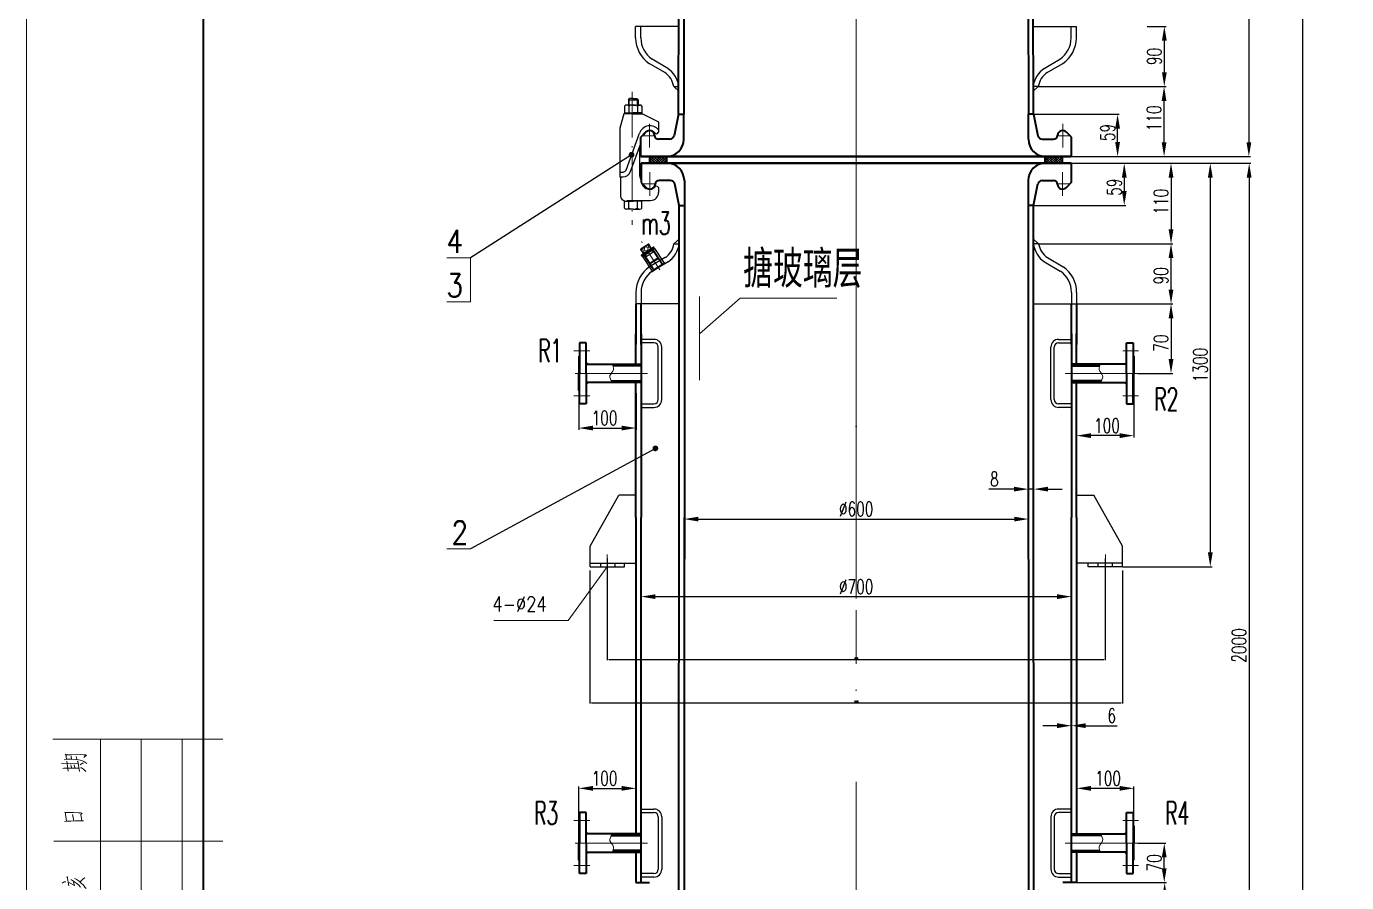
# Model space of a CAD drawing. Extents: x 11707 to 22622, y 3017 to 12806.
# Drawn here: x 17431 to 19734, y 7612 to 9107 of the extents above; entities that cross this region are included whole.
import ezdxf

# ---------------------------------------------------------------- set-up
doc = ezdxf.new("R2010")
doc.units = 0
doc.header["$LTSCALE"] = 8
doc.linetypes.add('DASHDOT-S', pattern=[14, 10, -2, 0, -2])
for name, color, linetype, lineweight in [('cdr.dwg1', 4, 'Continuous', 35), ('cdr.dwg2', 2, 'Continuous', 13), ('cdr_dim', 7, 'Continuous', 13), ('cdr_dwg3', 1, 'DASHDOT-S', 13)]:
    doc.layers.add(name, color=color, linetype=linetype, lineweight=lineweight)
doc.layers.add('cdr_dwg1', color=4, linetype='Continuous')
doc.styles.add('HZ', font='txt', dxfattribs={"width": 0.5, "bigfont": 'hzfs'})
doc.styles.get("Standard").update_dxf_attribs({"font": 'txt', "width": 0.7, "bigfont": 'hztxt.shx'})
doc.dimstyles.new('ISO-25', dxfattribs={"dimtxt": 2.5, "dimasz": 2.5, "dimexe": 1.25, "dimexo": 0.625, "dimtad": 1, "dimtxsty": 'Standard', "dimcen": 2.5, "dimadec": 0, "dimazin": 0, "dimtfac": 1, "dimtmove": 0, "dimatfit": 3, "dimfxl": 1, "dimarcsym": 0})
doc.dimstyles.new('筒轴直径标注', dxfattribs={"dimtxt": 50, "dimasz": 40, "dimexe": 12.5, "dimexo": 0.625, "dimgap": 6.25, "dimtad": 1, "dimtxsty": 'HZ', "dimcen": 15, "dimadec": 0, "dimazin": 0, "dimtm": 1e-09, "dimtfac": 1, "dimtmove": 0, "dimatfit": 3, "dimfxl": 1, "dimarcsym": 0})

# ---------------------------------------------------------------- blocks, each defined once
blk = doc.blocks.new('tuqa')
at = {"color": 4, "linetype": 'Continuous'}
for p, q in [((-25, 180), (0, 180)), ((-18, 0), (-18, 180)), ((0, 165), (-24.85, 165))]:
    blk.add_line(p, q, dxfattribs=at)
at = {"color": 7, "linetype": 'Continuous'}
for p, q in [((-12, 0), (-12, 180)), ((-6, 0), (-6, 180))]:
    blk.add_line(p, q, dxfattribs=at)
for points in [[(-23.7, 176.39), (-23.53, 176.44), (-23.53, 176.44), (-21.25, 176.36)], [(-23.3, 176.96), (-22.98, 177.03), (-22.98, 177.03), (-22.33, 177.03), (-22.33, 177.03), (-21.63, 177.01), (-21.63, 177.01), (-21.2, 176.96), (-21.2, 176.96), (-20.73, 176.83), (-20.73, 176.83), (-20.44, 176.69), (-20.44, 176.69), (-20, 176.41)], [(-22.95, 177.03), (-23.09, 177.78), (-23.09, 177.78), (-23.18, 177.7), (-23.18, 177.7), (-22.27, 177.7), (-22.27, 177.7), (-22.22, 177.7), (-22.22, 177.7), (-20.9, 177.73), (-20.9, 177.73), (-20.41, 177.7), (-20.41, 177.7), (-20.12, 177.68), (-20.12, 177.68), (-20.03, 177.65), (-20.03, 177.65), (-20.41, 177.28), (-20.41, 177.28), (-20.15, 177.63)], [(-22.74, 175.3), (-22.92, 176.76)], [(-22.22, 177.06), (-22.3, 177.48)], [(-21.46, 177.01), (-21.46, 177.06), (-21.46, 177.06), (-21.55, 177.45)], [(-21.08, 175.22), (-21.31, 176.76), (-21.31, 176.76), (-21.34, 176.69), (-21.34, 176.69), (-21.25, 176.59)], [(-20.99, 176.19), (-20.64, 176.46), (-20.64, 176.46), (-20.5, 176.46), (-20.5, 176.46), (-20.76, 176.36)], [(-23.53, 175.69), (-23.35, 175.74), (-23.35, 175.74), (-21.17, 175.74)], [(-22.25, 175.77), (-22.33, 176.21)], [(-21.75, 175.79), (-21.84, 176.19)], [(-20.9, 175.79), (-20.76, 175.77), (-20.76, 175.77), (-20.47, 175.57), (-20.47, 175.57), (-20.26, 175.4), (-20.26, 175.4), (-20.12, 175.22)], [(-23.27, 167.87), (-22.98, 167.92), (-22.98, 167.92), (-22.33, 167.94), (-22.33, 167.94), (-21.66, 167.97), (-21.66, 167.97), (-21.57, 167.97), (-21.57, 167.97), (-21.11, 167.97), (-21.11, 167.97), (-20.5, 167.97), (-20.5, 167.97), (-20.7, 167.97), (-20.7, 167.97), (-20.88, 168.93), (-20.88, 168.93), (-20.67, 169.13), (-20.67, 169.13), (-20.93, 169.18), (-20.93, 169.18), (-21.28, 169.18), (-21.28, 169.18), (-21.95, 169.21), (-21.95, 169.21), (-22.65, 169.23), (-22.65, 169.23), (-23.24, 169.23), (-23.24, 169.23), (-23.15, 169.26), (-23.15, 169.26), (-22.95, 167.94)], [(-21.9, 167.97), (-22.07, 168.93), (-22.07, 168.93), (-22.1, 168.83), (-22.1, 168.83), (-21.98, 168.61)], [(-23.59, 158.83), (-23.3, 159.01), (-23.3, 159.01), (-23.18, 159.03), (-23.18, 159.03), (-23.09, 159.01)], [(-22.65, 158.41), (-22.89, 159.8), (-22.89, 159.8), (-22.92, 159.7), (-22.92, 159.7), (-22.83, 159.5)], [(-22.68, 158.91), (-22.51, 158.88), (-22.51, 158.88), (-21.81, 158.46), (-21.81, 158.46), (-21.78, 158.41), (-21.78, 158.41), (-21.98, 159.18)], [(-22.36, 159.33), (-22.22, 159.3), (-22.22, 159.3), (-21.78, 159.01), (-21.78, 159.01), (-21.75, 158.98), (-21.75, 158.98), (-21.46, 158.76), (-21.46, 158.76), (-21.17, 158.51), (-21.17, 158.51), (-20.9, 158.24)], [(-21.78, 159.5), (-21.57, 159.43), (-21.57, 159.43), (-21.11, 159.13), (-21.11, 159.13), (-20.82, 158.83), (-20.82, 158.83), (-20.5, 158.51), (-20.5, 158.51), (-20.26, 158.24), (-20.26, 158.24), (-20.09, 158.02)], [(-20.99, 159.03), (-20.5, 159.53), (-20.5, 159.53), (-20.26, 159.63), (-20.26, 159.63), (-20.55, 159.48)]]:
    blk.add_lwpolyline(points, dxfattribs=at)
blk = doc.blocks.new('*D355')
at = {"layer": 'cdr_dim', "color": 0, "lineweight": -2}
for p, q in [((19253.4, 10362.6), (19566.5, 10362.6)), ((19563.5, 10337.6), (19563.5, 8904.7)), ((19254.1, 8879.7), (19566.5, 8879.7))]:
    blk.add_line(p, q, dxfattribs=at)
at = {"layer": 'cdr_dim', "color": 0}
for points in [[(19559.3, 10337.6), (19567.7, 10337.6), (19563.5, 10362.6)], [(19559.3, 8904.7), (19567.7, 8904.7), (19563.5, 8879.7)]]:
    blk.add_solid(points, dxfattribs=at)
at = {"layer": 'Defpoints', "color": 0}
for p in [(19253.2, 10362.6), (19253.9, 8879.7), (19563.5, 8879.7)]:
    blk.add_point(p, dxfattribs=at)
at = {"layer": 'cdr_dim', "color": 0, "insert": (19546, 9520.9), "char_height": 25, "attachment_point": 5, "rotation": 90}
blk.add_mtext('2000', dxfattribs=at)
blk = doc.blocks.new('*D476')
at = {"layer": 'cdr_dim', "color": 0, "lineweight": -2}
for p, q in [((19188, 8953.4), (19337.5, 8953.4)), ((19334.5, 8904.9), (19334.5, 8928.4)), ((19328.4, 8879.9), (19337.5, 8879.9))]:
    blk.add_line(p, q, dxfattribs=at)
at = {"layer": 'cdr_dim', "color": 0}
for points in [[(19330.3, 8928.4), (19338.7, 8928.4), (19334.5, 8953.4)], [(19330.3, 8904.9), (19338.7, 8904.9), (19334.5, 8879.9)]]:
    blk.add_solid(points, dxfattribs=at)
at = {"layer": 'Defpoints', "color": 0}
for p in [(19187.8, 8953.4), (19334.5, 8953.4), (19328.2, 8879.9)]:
    blk.add_point(p, dxfattribs=at)
at = {"layer": 'cdr_dim', "color": 0, "insert": (19317, 8921.7), "char_height": 25, "attachment_point": 5, "rotation": 90}
blk.add_mtext('59', dxfattribs=at)
blk = doc.blocks.new('*D481')
at = {"layer": 'cdr_dim', "color": 0, "lineweight": -2}
for p, q in [((19196.4, 9001.9), (19418.6, 9001.9)), ((19415.6, 8904.7), (19415.6, 8976.9)), ((19254.1, 8879.7), (19418.6, 8879.7))]:
    blk.add_line(p, q, dxfattribs=at)
at = {"layer": 'cdr_dim', "color": 0}
for points in [[(19411.4, 8976.9), (19419.7, 8976.9), (19415.6, 9001.9)], [(19411.4, 8904.7), (19419.7, 8904.7), (19415.6, 8879.7)]]:
    blk.add_solid(points, dxfattribs=at)
at = {"layer": 'Defpoints', "color": 0}
for p in [(19196.2, 9001.9), (19415.6, 9001.9), (19253.9, 8879.7)]:
    blk.add_point(p, dxfattribs=at)
at = {"layer": 'cdr_dim', "color": 0, "insert": (19398.1, 8946.5), "char_height": 25, "attachment_point": 5, "rotation": 90}
blk.add_mtext('110', dxfattribs=at)
blk = doc.blocks.new('*D362')
at = {"layer": 'cdr_dim', "color": 0, "lineweight": -2}
for p, q in [((19385.9, 9106.9), (19419, 9106.9)), ((19416, 9081.9), (19416, 9026.9)), ((19385.9, 9001.9), (19419, 9001.9))]:
    blk.add_line(p, q, dxfattribs=at)
at = {"layer": 'cdr_dim', "color": 0}
for points in [[(19411.9, 9081.9), (19420.2, 9081.9), (19416, 9106.9)], [(19411.9, 9026.9), (19420.2, 9026.9), (19416, 9001.9)]]:
    blk.add_solid(points, dxfattribs=at)
at = {"layer": 'Defpoints', "color": 0}
for p in [(19385.7, 9106.9), (19385.7, 9001.9), (19416, 9001.9)]:
    blk.add_point(p, dxfattribs=at)
at = {"layer": 'cdr_dim', "color": 0, "insert": (19398.5, 9054.4), "char_height": 25, "attachment_point": 5, "rotation": 90}
blk.add_mtext('90', dxfattribs=at)
blk = doc.blocks.new('*D364')
at = {"layer": 'cdr_dim', "color": 0, "lineweight": -2}
for p, q in [((19254.1, 8006.2), (19254.1, 7883.2)), ((19254.1, 7912.3), (19254.1, 7883.2)), ((19229.1, 7886.2), (19204.1, 7886.2)), ((19279.1, 7886.2), (19333.7, 7886.2))]:
    blk.add_line(p, q, dxfattribs=at)
at = {"layer": 'cdr_dim', "color": 0}
for points in [[(19229.1, 7890.4), (19229.1, 7882), (19254.1, 7886.2)], [(19279.1, 7890.4), (19279.1, 7882), (19254.1, 7886.2)]]:
    blk.add_solid(points, dxfattribs=at)
at = {"layer": 'Defpoints', "color": 0}
for p in [(19254.1, 8006.4), (19254.1, 7912.5), (19254.1, 7886.2)]:
    blk.add_point(p, dxfattribs=at)
at = {"layer": 'cdr_dim', "color": 0, "insert": (19324.3, 7903.7), "char_height": 25, "attachment_point": 5}
blk.add_mtext('6', dxfattribs=at)
blk = doc.blocks.new('*D365')
at = {"layer": 'cdr_dim', "color": 0, "lineweight": -2}
for p, q in [((19154, 8299.1), (19110.2, 8299.1)), ((19179, 8300.8), (19179, 8296.1)), ((19188.1, 8299.1), (19179, 8299.1)), ((19188.1, 8300.8), (19188.1, 8296.1)), ((19213.1, 8299.1), (19238.1, 8299.1))]:
    blk.add_line(p, q, dxfattribs=at)
at = {"layer": 'cdr_dim', "color": 0}
for points in [[(19154, 8303.3), (19154, 8295), (19179, 8299.1)], [(19213.1, 8303.3), (19213.1, 8295), (19188.1, 8299.1)]]:
    blk.add_solid(points, dxfattribs=at)
at = {"layer": 'Defpoints', "color": 0}
for p in [(19179, 8301), (19179, 8299.1), (19188.1, 8301)]:
    blk.add_point(p, dxfattribs=at)
at = {"layer": 'cdr_dim', "color": 0, "insert": (19119.6, 8316.6), "char_height": 25, "attachment_point": 5}
blk.add_mtext('8', dxfattribs=at)
blk = doc.blocks.new('*D366')
at = {"layer": 'cdr_dim', "color": 0, "lineweight": -2}
for p, q in [((19386.4, 7612.2), (19419.6, 7612.2)), ((19416.6, 7587.2), (19416.6, 7532.2)), ((19386.4, 7507.2), (19419.6, 7507.2))]:
    blk.add_line(p, q, dxfattribs=at)
at = {"layer": 'cdr_dim', "color": 0}
for points in [[(19412.4, 7587.2), (19420.7, 7587.2), (19416.6, 7612.2)], [(19412.4, 7532.2), (19420.7, 7532.2), (19416.6, 7507.2)]]:
    blk.add_solid(points, dxfattribs=at)
at = {"layer": 'Defpoints', "color": 0}
for p in [(19386.2, 7612.2), (19386.2, 7507.2), (19416.6, 7507.2)]:
    blk.add_point(p, dxfattribs=at)
at = {"layer": 'cdr_dim', "color": 0, "insert": (19399.1, 7559.7), "char_height": 25, "attachment_point": 5, "rotation": 90}
blk.add_mtext('90', dxfattribs=at)
blk = doc.blocks.new('*D483')
at = {"layer": 'cdr_dim', "color": 0, "lineweight": -2}
for p, q in [((18503.4, 8084.5), (18503.4, 8114.5)), ((18528.4, 8111.5), (19229.1, 8111.5)), ((19254.1, 8084.5), (19254.1, 8114.5))]:
    blk.add_line(p, q, dxfattribs=at)
at = {"layer": 'cdr_dim', "color": 0}
for points in [[(18528.4, 8115.6), (18528.4, 8107.3), (18503.4, 8111.5)], [(19229.1, 8115.6), (19229.1, 8107.3), (19254.1, 8111.5)]]:
    blk.add_solid(points, dxfattribs=at)
at = {"layer": 'Defpoints', "color": 0}
for p in [(19254.1, 8111.5), (18503.4, 8084.3), (19254.1, 8084.3)]:
    blk.add_point(p, dxfattribs=at)
at = {"layer": 'cdr_dim', "color": 0, "insert": (18878.5, 8129), "char_height": 25, "attachment_point": 5}
blk.add_mtext('%%c700', dxfattribs=at)
blk = doc.blocks.new('*D484')
at = {"layer": 'cdr_dim', "color": 0, "lineweight": -2}
for p, q in [((18578.4, 8026.4), (18578.4, 8249.8)), ((18603.4, 8246.8), (19154.1, 8246.8)), ((19179.1, 8026.6), (19179.1, 8249.8))]:
    blk.add_line(p, q, dxfattribs=at)
at = {"layer": 'cdr_dim', "color": 0}
for points in [[(18603.4, 8251), (18603.4, 8242.7), (18578.4, 8246.8)], [(19154.1, 8251), (19154.1, 8242.7), (19179.1, 8246.8)]]:
    blk.add_solid(points, dxfattribs=at)
at = {"layer": 'Defpoints', "color": 0}
for p in [(19179.1, 8246.8), (18578.4, 8026.2), (19179.1, 8026.4)]:
    blk.add_point(p, dxfattribs=at)
at = {"layer": 'cdr_dim', "color": 0, "insert": (18878.5, 8264.3), "char_height": 25, "attachment_point": 5}
blk.add_mtext('%%c600', dxfattribs=at)
blk = doc.blocks.new('*D486')
at = {"layer": 'cdr_dim', "color": 0, "lineweight": -2}
for p, q in [((19408, 8622.5), (19430.7, 8622.5)), ((19427.7, 8597.5), (19427.7, 8526.2)), ((19369.6, 8501.2), (19430.7, 8501.2))]:
    blk.add_line(p, q, dxfattribs=at)
at = {"layer": 'cdr_dim', "color": 0}
for points in [[(19423.5, 8597.5), (19431.9, 8597.5), (19427.7, 8622.5)], [(19423.5, 8526.2), (19431.9, 8526.2), (19427.7, 8501.2)]]:
    blk.add_solid(points, dxfattribs=at)
at = {"layer": 'Defpoints', "color": 0}
for p in [(19407.8, 8622.5), (19369.4, 8501.2), (19427.7, 8501.2)]:
    blk.add_point(p, dxfattribs=at)
at = {"layer": 'cdr_dim', "color": 0, "insert": (19410.2, 8554.1), "char_height": 25, "attachment_point": 5, "rotation": 90}
blk.add_mtext('70', dxfattribs=at)
blk = doc.blocks.new('*D487')
at = {"layer": 'cdr_dim', "color": 0, "lineweight": -2}
for p, q in [((19263.3, 8727.5), (19430.7, 8727.5)), ((19427.7, 8647.5), (19427.7, 8702.5)), ((19263.3, 8622.5), (19430.7, 8622.5))]:
    blk.add_line(p, q, dxfattribs=at)
at = {"layer": 'cdr_dim', "color": 0}
for points in [[(19423.5, 8702.5), (19431.9, 8702.5), (19427.7, 8727.5)], [(19423.5, 8647.5), (19431.9, 8647.5), (19427.7, 8622.5)]]:
    blk.add_solid(points, dxfattribs=at)
at = {"layer": 'Defpoints', "color": 0}
for p in [(19263.1, 8727.5), (19427.7, 8727.5), (19263.1, 8622.5)]:
    blk.add_point(p, dxfattribs=at)
at = {"layer": 'cdr_dim', "color": 0, "insert": (19410.2, 8671.5), "char_height": 25, "attachment_point": 5, "rotation": 90}
blk.add_mtext('90', dxfattribs=at)
blk = doc.blocks.new('*D367')
at = {"layer": 'cdr_dim', "color": 0, "lineweight": -2}
for p, q in [((19392.4, 8867.9), (19430.7, 8867.9)), ((19427.7, 8842.9), (19427.7, 8752.5)), ((19197, 8727.5), (19430.7, 8727.5))]:
    blk.add_line(p, q, dxfattribs=at)
at = {"layer": 'cdr_dim', "color": 0}
for points in [[(19423.5, 8842.9), (19431.9, 8842.9), (19427.7, 8867.9)], [(19423.5, 8752.5), (19431.9, 8752.5), (19427.7, 8727.5)]]:
    blk.add_solid(points, dxfattribs=at)
at = {"layer": 'Defpoints', "color": 0}
for p in [(19392.2, 8867.9), (19196.8, 8727.5), (19427.7, 8727.5)]:
    blk.add_point(p, dxfattribs=at)
at = {"layer": 'cdr_dim', "color": 0, "insert": (19410.2, 8801), "char_height": 25, "attachment_point": 5, "rotation": 90}
blk.add_mtext('110', dxfattribs=at)
blk = doc.blocks.new('*D488')
at = {"layer": 'cdr_dim', "color": 0, "lineweight": -2}
for p, q in [((19253.9, 8867.9), (19349.1, 8867.9)), ((19346.1, 8842.9), (19346.1, 8819.5)), ((19187.9, 8794.5), (19349.1, 8794.5))]:
    blk.add_line(p, q, dxfattribs=at)
at = {"layer": 'cdr_dim', "color": 0}
for points in [[(19342, 8842.9), (19350.3, 8842.9), (19346.1, 8867.9)], [(19342, 8819.5), (19350.3, 8819.5), (19346.1, 8794.5)]]:
    blk.add_solid(points, dxfattribs=at)
at = {"layer": 'Defpoints', "color": 0}
for p in [(19253.7, 8867.9), (19187.7, 8794.5), (19346.1, 8794.5)]:
    blk.add_point(p, dxfattribs=at)
at = {"layer": 'cdr_dim', "color": 0, "insert": (19328.6, 8826.2), "char_height": 25, "attachment_point": 5, "rotation": 90}
blk.add_mtext('59', dxfattribs=at)
blk = doc.blocks.new('*D368')
at = {"layer": 'cdr_dim', "color": 0, "lineweight": -2}
for p, q in [((19369.6, 7681.3), (19418.9, 7681.3)), ((19415.9, 7637.2), (19415.9, 7656.3)), ((19263.3, 7612.2), (19418.9, 7612.2))]:
    blk.add_line(p, q, dxfattribs=at)
at = {"layer": 'cdr_dim', "color": 0}
for points in [[(19411.7, 7656.3), (19420, 7656.3), (19415.9, 7681.3)], [(19411.7, 7637.2), (19420, 7637.2), (19415.9, 7612.2)]]:
    blk.add_solid(points, dxfattribs=at)
at = {"layer": 'Defpoints', "color": 0}
for p in [(19369.4, 7681.3), (19415.9, 7681.3), (19263.1, 7612.2)]:
    blk.add_point(p, dxfattribs=at)
at = {"layer": 'cdr_dim', "color": 0, "insert": (19398.4, 7646.8), "char_height": 25, "attachment_point": 5, "rotation": 90}
blk.add_mtext('70', dxfattribs=at)
blk = doc.blocks.new('*D369')
at = {"layer": 'cdr_dim', "color": 0, "lineweight": -2}
for p, q in [((19263, 7715.9), (19263, 7779.8)), ((19338, 7776.8), (19288, 7776.8)), ((19363, 7711.4), (19363, 7779.8))]:
    blk.add_line(p, q, dxfattribs=at)
at = {"layer": 'cdr_dim', "color": 0}
for points in [[(19288, 7781), (19288, 7772.6), (19263, 7776.8)], [(19338, 7781), (19338, 7772.6), (19363, 7776.8)]]:
    blk.add_solid(points, dxfattribs=at)
at = {"layer": 'Defpoints', "color": 0}
for p in [(19263, 7776.8), (19263, 7715.7), (19363, 7711.2)]:
    blk.add_point(p, dxfattribs=at)
at = {"layer": 'cdr_dim', "color": 0, "insert": (19317.9, 7794.3), "char_height": 25, "attachment_point": 5}
blk.add_mtext('100', dxfattribs=at)
blk = doc.blocks.new('*D370')
at = {"layer": 'cdr_dim', "color": 0, "lineweight": -2}
for p, q in [((19263, 8466.6), (19263, 8389.5)), ((19363, 8471.2), (19363, 8389.5)), ((19338, 8392.5), (19288, 8392.5))]:
    blk.add_line(p, q, dxfattribs=at)
at = {"layer": 'cdr_dim', "color": 0}
for points in [[(19288, 8396.7), (19288, 8388.3), (19263, 8392.5)], [(19338, 8396.7), (19338, 8388.3), (19363, 8392.5)]]:
    blk.add_solid(points, dxfattribs=at)
at = {"layer": 'Defpoints', "color": 0}
for p in [(19263, 8466.8), (19363, 8471.4), (19263, 8392.5)]:
    blk.add_point(p, dxfattribs=at)
at = {"layer": 'cdr_dim', "color": 0, "insert": (19316, 8410), "char_height": 25, "attachment_point": 5}
blk.add_mtext('100', dxfattribs=at)
blk = doc.blocks.new('*D371')
at = {"layer": 'cdr_dim', "color": 0, "lineweight": -2}
for p, q in [((18394.5, 8471.2), (18394.5, 8402.7)), ((18494.5, 8466.6), (18494.5, 8402.7)), ((18419.5, 8405.7), (18469.5, 8405.7))]:
    blk.add_line(p, q, dxfattribs=at)
at = {"layer": 'cdr_dim', "color": 0}
for points in [[(18419.5, 8409.9), (18419.5, 8401.6), (18394.5, 8405.7)], [(18469.5, 8409.9), (18469.5, 8401.6), (18494.5, 8405.7)]]:
    blk.add_solid(points, dxfattribs=at)
at = {"layer": 'Defpoints', "color": 0}
for p in [(18394.5, 8471.4), (18494.5, 8466.8), (18494.5, 8405.7)]:
    blk.add_point(p, dxfattribs=at)
at = {"layer": 'cdr_dim', "color": 0, "insert": (18439.6, 8423.2), "char_height": 25, "attachment_point": 5}
blk.add_mtext('100', dxfattribs=at)
blk = doc.blocks.new('*D372')
at = {"layer": 'cdr_dim', "color": 0, "lineweight": -2}
for p, q in [((18394.5, 7711.4), (18394.5, 7779.8)), ((18419.5, 7776.8), (18469.5, 7776.8)), ((18494.5, 7715.9), (18494.5, 7779.8))]:
    blk.add_line(p, q, dxfattribs=at)
at = {"layer": 'cdr_dim', "color": 0}
for points in [[(18419.5, 7781), (18419.5, 7772.6), (18394.5, 7776.8)], [(18469.5, 7781), (18469.5, 7772.6), (18494.5, 7776.8)]]:
    blk.add_solid(points, dxfattribs=at)
at = {"layer": 'Defpoints', "color": 0}
for p in [(18494.5, 7776.8), (18494.5, 7715.7), (18394.5, 7711.2)]:
    blk.add_point(p, dxfattribs=at)
at = {"layer": 'cdr_dim', "color": 0, "insert": (18439.6, 7794.3), "char_height": 25, "attachment_point": 5}
blk.add_mtext('100', dxfattribs=at)
blk = doc.blocks.new('*D373')
at = {"layer": 'cdr_dim', "color": 0, "lineweight": -2}
for p, q in [((19253.9, 8867.9), (19567, 8867.9)), ((19564, 8842.9), (19564, 7130.6)), ((19296.5, 7105.6), (19567, 7105.6))]:
    blk.add_line(p, q, dxfattribs=at)
at = {"layer": 'cdr_dim', "color": 0}
for points in [[(19559.8, 8842.9), (19568.2, 8842.9), (19564, 8867.9)], [(19559.8, 7130.6), (19568.2, 7130.6), (19564, 7105.6)]]:
    blk.add_solid(points, dxfattribs=at)
at = {"layer": 'Defpoints', "color": 0}
for p in [(19253.7, 8867.9), (19296.3, 7105.6), (19564, 7105.6)]:
    blk.add_point(p, dxfattribs=at)
at = {"layer": 'cdr_dim', "color": 0, "insert": (19546.5, 8026.2), "char_height": 25, "attachment_point": 5, "rotation": 90}
blk.add_mtext('2000', dxfattribs=at)
blk = doc.blocks.new('*D489')
at = {"layer": 'cdr_dim', "color": 0, "lineweight": -2}
for p, q in [((19493.3, 8867.9), (19499.2, 8867.9)), ((19496.2, 8842.9), (19496.2, 8188.7)), ((19343.3, 8163.7), (19499.2, 8163.7))]:
    blk.add_line(p, q, dxfattribs=at)
at = {"layer": 'cdr_dim', "color": 0}
for points in [[(19492, 8842.9), (19500.4, 8842.9), (19496.2, 8867.9)], [(19492, 8188.7), (19500.4, 8188.7), (19496.2, 8163.7)]]:
    blk.add_solid(points, dxfattribs=at)
at = {"layer": 'Defpoints', "color": 0}
for p in [(19493.1, 8867.9), (19343.1, 8163.7), (19496.2, 8163.7)]:
    blk.add_point(p, dxfattribs=at)
at = {"layer": 'cdr_dim', "color": 0, "insert": (19478.7, 8515.8), "char_height": 25, "attachment_point": 5, "rotation": 90}
blk.add_mtext('1300', dxfattribs=at)
blk = doc.blocks.new('*D380')
at = {"layer": 'cdr_dim', "color": 0, "lineweight": -2}
for p, q in [((19428.1, 12565.4), (19658.3, 12565.4)), ((19657.1, 12562.9), (19657.1, 6736.5)), ((19375.8, 6734), (19658.3, 6734))]:
    blk.add_line(p, q, dxfattribs=at)
at = {"layer": 'cdr_dim', "color": 0}
for points in [[(19656.7, 12562.9), (19657.5, 12562.9), (19657.1, 12565.4)], [(19656.7, 6736.5), (19657.5, 6736.5), (19657.1, 6734)]]:
    blk.add_solid(points, dxfattribs=at)
at = {"layer": 'Defpoints', "color": 0}
for p in [(19427.5, 12565.4), (19375.1, 6734), (19657.1, 6734)]:
    blk.add_point(p, dxfattribs=at)
at = {"layer": 'cdr_dim', "color": 0, "insert": (19655.2, 9649.7), "char_height": 2.5, "attachment_point": 5, "rotation": 90}
blk.add_mtext('~6666', dxfattribs=at)
blk = doc.blocks.new('*D385')
at = {"layer": 'cdr_dim', "color": 0, "lineweight": -2}
for p, q in [((18444.3, 8178.2), (18444.3, 8000.5)), ((19313.1, 8178.2), (19313.1, 8000.5)), ((18446.8, 8001.8), (19310.6, 8001.8))]:
    blk.add_line(p, q, dxfattribs=at)
at = {"layer": 'cdr_dim', "color": 0}
for points in [[(18446.8, 8002.2), (18446.8, 8001.4), (18444.3, 8001.8)], [(19310.6, 8002.2), (19310.6, 8001.4), (19313.1, 8001.8)]]:
    blk.add_solid(points, dxfattribs=at)
at = {"layer": 'Defpoints', "color": 0}
for p in [(18444.3, 8178.8), (19313.1, 8178.8), (19313.1, 8001.8)]:
    blk.add_point(p, dxfattribs=at)
at = {"layer": 'cdr_dim', "color": 0, "insert": (18878.7, 8003.7), "char_height": 2.5, "attachment_point": 5}
blk.add_mtext('980', dxfattribs=at)
blk = doc.blocks.new('*D386')
at = {"layer": 'cdr_dim', "color": 0, "lineweight": -2}
for p, q in [((18414.2, 8157.1), (18414.2, 7924.9)), ((19343.1, 8157.1), (19343.1, 7924.9)), ((18416.7, 7926.2), (19340.6, 7926.2))]:
    blk.add_line(p, q, dxfattribs=at)
at = {"layer": 'cdr_dim', "color": 0}
for points in [[(18416.7, 7926.6), (18416.7, 7925.8), (18414.2, 7926.2)], [(19340.6, 7926.6), (19340.6, 7925.8), (19343.1, 7926.2)]]:
    blk.add_solid(points, dxfattribs=at)
at = {"layer": 'Defpoints', "color": 0}
for p in [(18414.2, 8157.7), (19343.1, 8157.7), (19343.1, 7926.2)]:
    blk.add_point(p, dxfattribs=at)
at = {"layer": 'cdr_dim', "color": 0, "insert": (18878.7, 7928.1), "char_height": 2.5, "attachment_point": 5}
blk.add_mtext('1060', dxfattribs=at)

msp = doc.modelspace()

# ---------------------------------------------------------------- hatches: boundary and pattern name
at = {"layer": 'cdr_dim'}
h = msp.add_hatch(dxfattribs=at)
h.set_pattern_fill('ANSI37', color=256, style=0)
h.set_pattern_definition([(45, (16891.7562, 3163.2984), (-2.245064, 2.245064), []), (135, (16891.7562, 3163.2984), (-2.245064, -2.245064), [])])
h.paths.add_polyline_path([(18547.727, 8867.94), (18547.727, 8879.94), (18517.723, 8879.94), (18517.723, 8867.94)])
h = msp.add_hatch(dxfattribs=at)
h.set_pattern_fill('ANSI37', color=256, style=0)
h.set_pattern_definition([(135, (20863.6983, 3163.2984), (2.245064, 2.245064), []), (45, (20863.6983, 3163.2984), (2.245064, -2.245064), [])])
h.paths.add_polyline_path([(19207.727, 8867.94), (19207.727, 8879.94), (19237.731, 8879.94), (19237.731, 8867.94)])

# ---------------------------------------------------------------- linework, layer by layer
at = {"layer": 'cdr.dwg1'}
for p, q in [((18578.277, 10289.151), (18577.678, 8953.413)), ((19178.277, 10289.151), (19178.843, 8953.413)), ((18568.86, 8953.413), (18569.29, 9928.443)), ((19187.624, 8953.413), (19187.159, 9928.443)), ((18568.763, 8953.413), (18568.793, 8994.604)), ((18568.763, 8953.413), (18561.001, 8915.919)), ((18568.75, 8953.413), (18577.75, 8953.413)), ((18577.75, 8909.94), (18577.75, 8953.413)), ((19187.843, 8953.413), (19178.843, 8953.413)), ((19178.843, 8909.94), (19178.843, 8953.413)), ((19187.83, 8953.413), (19195.592, 8915.919)), ((18502.72, 8913.67), (18511.7, 8922.65)), ((18502.72, 8879.94), (18502.72, 8913.67)), ((19253.873, 8913.67), (19244.893, 8922.65)), ((19253.873, 8879.94), (19253.873, 8913.67)), ((18553.657, 8909.94), (18533.838, 8909.94)), ((19202.936, 8909.94), (19222.755, 8909.94)), ((18502.746, 8879.94), (19252.754, 8879.94)), ((19253.693, 8867.94), (18503.686, 8867.94)), ((18503.764, 8867.94), (18503.764, 8834.209)), ((18503.79, 8867.94), (19253.798, 8867.94)), ((19253.847, 8879.94), (18503.839, 8879.94)), ((18517.723, 8879.94), (18517.723, 8867.94)), ((18517.723, 8879.94), (19237.731, 8879.94)), ((18517.723, 8867.94), (18877.727, 8867.94)), ((18547.727, 8879.94), (18547.727, 8867.94)), ((19237.731, 8867.94), (18877.727, 8867.94)), ((19207.727, 8879.94), (19207.727, 8867.94)), ((19237.731, 8879.94), (19237.731, 8867.94)), ((19253.72, 8867.94), (19253.72, 8834.209)), ((18503.764, 8834.209), (18512.744, 8825.229)), ((18554.701, 8837.94), (18534.882, 8837.94)), ((18569.807, 8794.466), (18562.045, 8831.96)), ((18578.794, 8837.94), (18578.794, 8794.466)), ((19178.69, 8837.94), (19178.69, 8794.466)), ((19187.676, 8794.466), (19195.439, 8831.96)), ((19202.783, 8837.94), (19222.601, 8837.94)), ((19253.72, 8834.209), (19244.74, 8825.229)), ((18569.794, 8794.466), (18578.794, 8794.466)), ((18569.807, 8740.63), (18569.807, 8794.466)), ((18569.807, 8433.758), (18569.807, 8794.466)), ((18578.794, 8794.466), (18578.07, 7179.302)), ((19187.69, 8794.466), (19178.69, 8794.466)), ((19178.794, 8794.466), (19179.361, 7179.302)), ((19187.676, 8703.328), (19187.676, 8794.466)), ((19187.676, 8433.758), (19187.89, 8794.466)), ((18494.398, 8622.508), (18494.395, 8551.508)), ((18503.398, 8551.508), (18503.398, 8622.508)), ((19254.086, 8551.508), (19254.086, 8622.508)), ((19263.086, 8622.508), (19263.089, 8551.508)), ((18494.388, 8517.233), (18494.388, 8570.326)), ((18503.398, 8570.326), (18503.398, 8249.326)), ((19254.086, 8570.326), (19254.086, 8249.326)), ((19263.096, 8517.233), (19263.096, 8570.326)), ((18407.26, 8554.566), (18395.882, 8554.566)), ((18395.882, 8554.566), (18395.882, 8536.433)), ((18407.26, 8501.233), (18407.26, 8554.566)), ((19350.224, 8554.566), (19361.602, 8554.566)), ((19350.224, 8501.233), (19350.224, 8554.566)), ((19361.602, 8554.566), (19361.602, 8536.433)), ((18395.882, 8531.1), (18394.46, 8531.1)), ((18394.46, 8531.1), (18394.46, 8501.233)), ((18395.882, 8540.344), (18395.882, 8501.233)), ((19361.602, 8540.344), (19361.602, 8501.233)), ((19361.602, 8531.1), (19363.024, 8531.1)), ((19363.024, 8531.1), (19363.024, 8501.233)), ((18394.46, 8471.366), (18394.46, 8501.233)), ((18395.882, 8447.9), (18395.882, 8501.233)), ((18407.26, 8520.235), (18410.26, 8517.233)), ((18407.26, 8517.233), (18503.398, 8517.233)), ((18407.26, 8501.233), (18407.26, 8447.9)), ((18503.398, 8514.388), (18453.967, 8514.388)), ((19350.224, 8517.233), (19254.086, 8517.233)), ((19254.086, 8514.388), (19303.517, 8514.388)), ((19350.224, 8520.235), (19347.224, 8517.233)), ((19350.224, 8501.233), (19350.224, 8447.9)), ((19361.602, 8447.9), (19361.602, 8501.233)), ((19363.024, 8471.366), (19363.024, 8501.233)), ((18407.26, 8482.231), (18410.26, 8485.233)), ((18503.398, 8485.233), (18407.26, 8485.233)), ((18451.375, 8488.077), (18503.398, 8488.077)), ((18494.391, 8249.326), (18494.389, 8485.233)), ((19306.109, 8488.077), (19254.086, 8488.077)), ((19254.086, 8485.233), (19350.224, 8485.233)), ((19263.093, 8249.326), (19263.095, 8485.233)), ((19350.224, 8482.231), (19347.224, 8485.233)), ((18395.882, 8471.366), (18394.46, 8471.366)), ((18395.882, 8462.122), (18395.882, 8471.366)), ((19361.602, 8471.366), (19363.024, 8471.366)), ((19361.602, 8462.122), (19361.602, 8471.366)), ((18407.26, 8447.9), (18395.882, 8447.9)), ((18569.348, 7391.69), (18569.807, 8433.758)), ((19188.437, 7354.942), (19187.676, 8433.758)), ((19350.224, 8447.9), (19361.602, 8447.9)), ((18494.391, 8249.326), (18494.389, 7697.326)), ((18503.398, 7612.232), (18503.398, 8249.326)), ((19254.086, 7612.232), (19254.086, 8249.326)), ((19263.093, 8249.326), (19263.095, 7697.326)), ((18407.26, 7734.659), (18395.882, 7734.659)), ((18395.882, 7734.659), (18395.882, 7681.326)), ((18395.882, 7720.437), (18395.882, 7711.192)), ((18407.26, 7681.326), (18407.26, 7734.659)), ((19350.224, 7734.659), (19361.602, 7734.659)), ((19350.224, 7681.326), (19350.224, 7734.659)), ((19361.602, 7734.659), (19361.602, 7681.326)), ((19361.602, 7720.437), (19361.602, 7711.192)), ((18395.882, 7711.192), (18394.46, 7711.192)), ((18394.46, 7711.192), (18394.46, 7681.326)), ((18407.26, 7700.328), (18410.26, 7697.326)), ((18503.398, 7697.326), (18407.26, 7697.326)), ((18451.375, 7694.481), (18503.398, 7694.481)), ((19254.086, 7697.326), (19350.224, 7697.326)), ((19306.109, 7694.481), (19254.086, 7694.481)), ((19350.224, 7700.328), (19347.224, 7697.326)), ((19361.602, 7711.192), (19363.024, 7711.192)), ((19363.024, 7711.192), (19363.024, 7681.326)), ((18394.46, 7651.459), (18394.46, 7681.326)), ((18395.882, 7642.215), (18395.882, 7681.326)), ((18407.26, 7681.326), (18407.26, 7627.992)), ((19350.224, 7681.326), (19350.224, 7627.992)), ((19361.602, 7642.215), (19361.602, 7681.326)), ((19363.024, 7651.459), (19363.024, 7681.326)), ((18395.882, 7651.459), (18394.46, 7651.459)), ((18395.882, 7627.992), (18395.882, 7646.126)), ((18407.26, 7665.326), (18503.398, 7665.326)), ((18407.26, 7662.323), (18410.26, 7665.326)), ((18503.398, 7668.17), (18453.967, 7668.17)), ((18494.388, 7665.326), (18494.388, 7612.232)), ((19254.086, 7668.17), (19303.517, 7668.17)), ((19350.224, 7665.326), (19254.086, 7665.326)), ((19263.096, 7665.326), (19263.096, 7612.232)), ((19350.224, 7662.323), (19347.224, 7665.326)), ((19361.602, 7651.459), (19363.024, 7651.459)), ((19361.602, 7627.992), (19361.602, 7646.126)), ((18407.26, 7627.992), (18395.882, 7627.992)), ((19350.224, 7627.992), (19361.602, 7627.992)), ((18494.388, 7612.232), (18518.255, 7612.232)), ((19263.096, 7612.232), (19239.229, 7612.232))]:
    msp.add_line(p, q, dxfattribs=at)
at = {"layer": 'cdr.dwg1', "linetype": 'Continuous'}
msp.add_lwpolyline([(17740.138, 5587.613), (17740.138, 12682.225), (22498.72, 12682.225), (22498.72, 5587.613)], close=True, dxfattribs=at)
at = {"layer": 'cdr.dwg1'}
for centre, radius, start, end in [((18517.746, 8915.983), 9, 4.457428, 137.793959), ((18534.182, 8917.432), 7.5, 184.341527, 272.62348), ((18553.657, 8917.44), 7.5, 270, 348.303785), ((19202.936, 8917.44), 7.5, 191.696215, 270), ((19222.412, 8917.432), 7.5, 267.37652, 355.658473), ((19238.847, 8915.983), 9, 42.206041, 175.542572), ((18547.75, 8909.94), 30, 270, 0), ((19208.843, 8909.94), 30, 180, 270), ((18548.794, 8837.94), 30, 0, 90), ((19208.69, 8837.94), 30, 90, 180), ((18518.79, 8831.896), 9, 222.206041, 355.542572), ((18535.226, 8830.448), 7.5, 87.37652, 175.658473), ((18554.701, 8830.44), 7.5, 11.696215, 90), ((19202.783, 8830.44), 7.5, 90, 168.303785), ((19222.258, 8830.448), 7.5, 4.341527, 92.62348), ((19238.693, 8831.896), 9, 184.457428, 317.793959)]:
    msp.add_arc(centre, radius, start, end, dxfattribs=at)
at = {"layer": 'cdr.dwg2'}
for p, q in [((18605.018, 8635.484), (18605.018, 8489.097)), ((18605.018, 8569.973), (18675.939, 8632.405)), ((18675.939, 8632.405), (18844.797, 8632.405))]:
    msp.add_line(p, q, dxfattribs=at)
at = {"layer": 'cdr_dim'}
for p, q in [((18482.793, 8980.22), (18482.793, 8969.647)), ((18496.321, 8980.319), (18496.321, 8969.647)), ((18503.11, 8717.675), (18514.314, 8715.294)), ((18507.521, 8710.882), (18509.903, 8722.087)), ((18508.35, 8707.127), (18525.506, 8680.709)), ((18509.903, 8722.087), (18521.108, 8719.705)), ((18519.285, 8692.767), (18511.443, 8704.844)), ((18514.314, 8715.294), (18516.696, 8726.498)), ((18524.201, 8717.421), (18541.357, 8691.003)), ((18532.872, 8701.59), (18525.029, 8713.667)), ((18205.634, 8703.058), (18164.767, 8703.058)), ((18205.634, 8703.058), (18205.634, 8626.091)), ((18205.634, 8626.091), (18164.767, 8626.091)), ((18205.634, 8194.645), (18164.767, 8194.645)), ((18444.391, 8163.729), (18376.23, 8069.958)), ((18376.23, 8069.958), (18246.451, 8069.958))]:
    msp.add_line(p, q, dxfattribs=at)
at = {"layer": 'cdr_dim', "linetype": 'Continuous'}
msp.add_lwpolyline([(17431.139, 5464.014), (17431.139, 12805.825), (22622.319, 12805.825), (22622.319, 5464.014)], close=True, dxfattribs=at)
at = {"layer": 'cdr_dim'}
for points in [[(18453.045, 8485.233), (18449.094, 8497.386), (18455.149, 8507.874), (18452.622, 8517.233)], [(19304.439, 8485.233), (19308.39, 8497.386), (19302.335, 8507.874), (19304.862, 8517.233)], [(18453.045, 7697.326), (18449.094, 7685.173), (18455.149, 7674.685), (18452.622, 7665.326)], [(19304.439, 7697.326), (19308.39, 7685.173), (19302.335, 7674.685), (19304.862, 7665.326)]]:
    msp.add_spline(points, degree=3, dxfattribs=at)
at = {"layer": 'cdr_dwg1'}
for p, q in [((18569.631, 9106.917), (18493.88, 9106.918)), ((18493.88, 9086.834), (18493.88, 9106.918)), ((18502.88, 9086.834), (18502.88, 9106.918)), ((19186.817, 9106.917), (19262.569, 9106.918)), ((19253.569, 9086.834), (19253.569, 9106.918)), ((19262.569, 9086.834), (19262.569, 9106.918)), ((18544.842, 9026.185), (18517.563, 9042.148)), ((18549.895, 9033.633), (18522.616, 9049.596)), ((19206.554, 9033.633), (19233.833, 9049.596)), ((19211.607, 9026.185), (19238.886, 9042.148)), ((18560.204, 9001.918), (18569.63, 8993.257)), ((18560.204, 9001.918), (18569.29, 9001.918)), ((19196.245, 9001.918), (19186.819, 8993.257)), ((19196.245, 9001.918), (19187.159, 9001.918)), ((18474.306, 8967.815), (18474.306, 8955.738)), ((18489.606, 8969.647), (18478.069, 8969.647)), ((18481.261, 8978.688), (18483.347, 8980.775)), ((18481.261, 8978.688), (18481.261, 8969.647)), ((18481.261, 8978.688), (18497.952, 8978.688)), ((18481.956, 8969.647), (18481.956, 8955.738)), ((18489.606, 8980.775), (18483.347, 8980.775)), ((18489.606, 8980.775), (18495.866, 8980.775)), ((18489.606, 8969.647), (18501.144, 8969.647)), ((18497.952, 8978.688), (18495.866, 8980.775)), ((18497.256, 8969.647), (18497.256, 8955.738)), ((18497.952, 8978.688), (18497.952, 8969.647)), ((18504.906, 8967.815), (18504.906, 8955.738)), ((18473.445, 8954.347), (18466.01, 8929.35)), ((18489.606, 8954.347), (18473.445, 8954.347)), ((18474.306, 8955.738), (18489.606, 8955.738)), ((18474.836, 8955.738), (18474.836, 8954.347)), ((18504.906, 8955.738), (18489.606, 8955.738)), ((18489.606, 8954.347), (18505.768, 8954.347)), ((18504.377, 8955.738), (18504.377, 8954.347)), ((18505.768, 8954.347), (18533.887, 8940.551)), ((18533.887, 8940.551), (18533.887, 8922.307)), ((18466.01, 8929.35), (18466.01, 8844.199)), ((18477.034, 8856.199), (18500.574, 8920.642)), ((18531.105, 8919.525), (18529.992, 8919.525)), ((18531.105, 8919.525), (18533.887, 8922.307)), ((18484.873, 8853.336), (18502.72, 8902.194)), ((18500.734, 8896.756), (18500.734, 8846.52)), ((18466.01, 8852.544), (18471.808, 8852.544)), ((18466.01, 8844.199), (18471.808, 8844.199)), ((18467.586, 8844.199), (18467.586, 8810.096)), ((18500.734, 8846.52), (18505.224, 8830.726)), ((18531.105, 8828.178), (18533.887, 8825.396)), ((18533.887, 8825.396), (18533.887, 8817.051)), ((18474.306, 8801.758), (18489.606, 8801.758)), ((18474.306, 8789.682), (18474.306, 8801.758)), ((18478.762, 8803.142), (18519.978, 8803.142)), ((18481.589, 8801.758), (18481.589, 8803.142)), ((18481.956, 8787.849), (18481.956, 8801.758)), ((18504.906, 8801.758), (18489.606, 8801.758)), ((18497.256, 8787.849), (18497.256, 8801.758)), ((18497.624, 8801.758), (18497.624, 8803.142)), ((18504.906, 8789.682), (18504.906, 8801.758)), ((18518.865, 8803.142), (18519.978, 8803.142)), ((18489.606, 8787.849), (18478.069, 8787.849)), ((18489.606, 8787.849), (18501.144, 8787.849)), ((18560.721, 8727.508), (18570.148, 8736.168)), ((19196.762, 8727.508), (19187.336, 8736.168)), ((18503.11, 8717.675), (18516.696, 8726.498)), ((18503.11, 8717.675), (18503.374, 8718.92)), ((18507.521, 8710.882), (18503.11, 8717.675)), ((18503.374, 8718.92), (18515.451, 8726.763)), ((18504.237, 8707.676), (18525.372, 8721.401)), ((18504.237, 8707.676), (18504.502, 8708.921)), ((18505.708, 8705.412), (18504.237, 8707.676)), ((18504.502, 8708.921), (18524.127, 8721.666)), ((18505.708, 8705.412), (18526.842, 8719.137)), ((18526.842, 8719.137), (18505.708, 8705.412)), ((18505.708, 8705.412), (18522.374, 8679.749)), ((18509.104, 8707.618), (18525.77, 8681.954)), ((18510.31, 8704.108), (18526.161, 8714.402)), ((18512.085, 8706.334), (18511.104, 8707.843)), ((18516.696, 8726.498), (18515.451, 8726.763)), ((18521.108, 8719.705), (18516.696, 8726.498)), ((18523.407, 8713.686), (18522.426, 8715.196)), ((18523.446, 8716.931), (18540.112, 8691.268)), ((18525.372, 8721.401), (18524.127, 8721.666)), ((18526.842, 8719.137), (18525.372, 8721.401)), ((18526.842, 8719.137), (18543.508, 8693.473)), ((18560.721, 8727.508), (18569.807, 8727.508)), ((19196.762, 8727.508), (19187.676, 8727.508)), ((18517.418, 8693.164), (18533.269, 8703.457)), ((18545.359, 8703.241), (18518.08, 8687.278)), ((18519.285, 8692.767), (18532.872, 8701.59)), ((18545.196, 8693.838), (18521.667, 8677.875)), ((18550.412, 8695.793), (18523.133, 8679.83)), ((18540.224, 8690.268), (18523.619, 8679.484)), ((18525.77, 8681.954), (18525.506, 8680.709)), ((18540.112, 8691.268), (18525.77, 8681.954)), ((18532.872, 8701.59), (18533.269, 8703.457)), ((18540.112, 8691.268), (18541.357, 8691.003)), ((18543.244, 8692.228), (18540.224, 8690.268)), ((18543.508, 8693.473), (18543.244, 8692.228)), ((19207.072, 8695.793), (19234.351, 8679.83)), ((19212.125, 8703.241), (19239.404, 8687.278)), ((18522.374, 8679.749), (18523.619, 8679.484)), ((18494.398, 8642.591), (18494.398, 8622.508)), ((18503.398, 8642.591), (18503.398, 8622.508)), ((19254.086, 8642.591), (19254.086, 8622.508)), ((19263.086, 8642.591), (19263.086, 8622.508)), ((18570.149, 8622.509), (18494.398, 8622.508)), ((19187.335, 8622.509), (19263.086, 8622.508)), ((18494.398, 8590.41), (18494.398, 8570.326)), ((18503.398, 8590.41), (18503.398, 8570.326)), ((19254.086, 8590.41), (19254.086, 8570.326)), ((19263.086, 8590.41), (19263.086, 8570.326)), ((18525.848, 8560.59), (18502.698, 8560.59)), ((18525.848, 8554.59), (18502.698, 8554.59)), ((18533.347, 8455.376), (18533.347, 8547.09)), ((18539.347, 8455.376), (18539.347, 8547.09)), ((19218.136, 8455.376), (19218.136, 8547.09)), ((19224.136, 8455.376), (19224.136, 8547.09)), ((19231.636, 8560.59), (19254.786, 8560.59)), ((19231.636, 8554.59), (19254.786, 8554.59)), ((18502.698, 8447.876), (18525.847, 8447.876)), ((18502.698, 8441.876), (18525.847, 8441.876)), ((19254.786, 8447.876), (19231.636, 8447.876)), ((19254.786, 8441.876), (19231.636, 8441.876)), ((18414.391, 8199.729), (18464.39, 8288.822)), ((18494.39, 8288.822), (18464.39, 8288.822)), ((19263.094, 8288.822), (19293.094, 8288.822)), ((19343.093, 8199.729), (19293.094, 8288.822)), ((18414.391, 8163.729), (18414.391, 8199.729)), ((19343.093, 8163.729), (19343.093, 8199.729)), ((18414.391, 8169.729), (18494.391, 8169.729)), ((18414.391, 8163.729), (18474.391, 8163.729)), ((18432.376, 8169.729), (18432.383, 8163.754)), ((18457.376, 8169.759), (18457.383, 8163.785)), ((18474.391, 8163.729), (18474.391, 8169.729)), ((19343.093, 8169.729), (19263.093, 8169.729)), ((19283.093, 8163.729), (19283.093, 8169.729)), ((19343.093, 8163.729), (19283.093, 8163.729)), ((19300.108, 8169.759), (19300.101, 8163.785)), ((19325.108, 8169.729), (19325.101, 8163.754)), ((18502.698, 7740.683), (18525.847, 7740.683)), ((19254.786, 7740.683), (19231.636, 7740.683)), ((18502.698, 7734.683), (18525.847, 7734.683)), ((18533.347, 7727.183), (18533.347, 7635.468)), ((18539.347, 7727.183), (18539.347, 7635.468)), ((19218.136, 7727.183), (19218.136, 7635.468)), ((19224.136, 7727.183), (19224.136, 7635.468)), ((19254.786, 7734.683), (19231.636, 7734.683)), ((18525.848, 7627.968), (18502.698, 7627.968)), ((19231.636, 7627.968), (19254.786, 7627.968)), ((18525.848, 7621.968), (18502.698, 7621.968)), ((19231.636, 7621.968), (19254.786, 7621.968))]:
    msp.add_line(p, q, dxfattribs=at)
for centre, radius, start, end in [((18547.88, 9086.834), 54, 180, 235.845102), ((18547.88, 9086.834), 45, 180, 235.845102), ((19208.569, 9086.834), 45, 304.154898, 0), ((19208.569, 9086.834), 54, 304.154898, 0), ((18524.63, 8996.394), 45, 7.050786, 55.845102), ((19231.819, 8996.394), 45, 124.154898, 172.949214), ((18524.63, 8996.394), 36, 8.82612, 55.845102), ((19231.819, 8996.394), 36, 124.154898, 171.17388), ((18478.083, 8964.841), 4.807, 36.298009, 141.779297), ((18489.606, 8953.746), 15.901, 61.243093, 118.756907), ((18501.13, 8964.841), 4.807, 38.220703, 143.701991), ((18518.865, 8913.961), 19.473, 39.51634, 159.933366), ((18518.865, 8913.961), 11.127, 36.869898, 159.933366), ((18529.992, 8922.307), 2.782, 216.869898, 270), ((18471.808, 8858.108), 5.564, 270, 339.933366), ((18471.808, 8858.108), 13.909, 270, 339.933366), ((18517.748, 8836.609), 13.837, 205.160783, 316.389651), ((18529.992, 8825.396), 2.782, 90, 143.130102), ((18474.54, 8810.096), 6.955, 180, 270), ((18519.978, 8817.051), 13.909, 270, 0), ((18478.083, 8792.656), 4.807, 218.220703, 323.701991), ((18489.606, 8803.75), 15.901, 241.243093, 298.756907), ((18501.13, 8792.656), 4.807, 216.298009, 321.779297), ((18510.349, 8707.353), 0.9, 33, 123), ((18511.33, 8705.843), 0.9, 303, 33), ((18523.181, 8715.686), 0.9, 123, 213), ((18524.161, 8714.176), 0.9, 213, 303), ((18525.148, 8733.032), 36, 304.154898, 351.17388), ((18525.148, 8733.032), 45, 304.154898, 352.949214), ((19232.336, 8733.032), 45, 187.050786, 235.845102), ((19232.336, 8733.032), 36, 188.82612, 235.845102), ((18548.398, 8642.591), 54, 124.154898, 180), ((19209.086, 8642.591), 54, 0, 55.845102), ((18548.398, 8642.591), 45, 124.154898, 180), ((19209.086, 8642.591), 45, 0, 55.845102), ((18525.847, 8547.09), 13.5, 0, 89.999257), ((18525.847, 8547.09), 7.5, 0, 89.999257), ((19231.636, 8547.09), 13.5, 90.000743, 180), ((19231.636, 8547.09), 7.5, 90.000743, 180), ((18525.847, 8455.376), 13.5, 270, 0), ((18525.847, 8455.376), 7.5, 270, 0), ((19231.636, 8455.376), 13.5, 180, 270), ((19231.636, 8455.376), 7.5, 180, 270), ((18525.847, 7727.183), 13.5, 0, 90), ((19231.636, 7727.183), 13.5, 90, 180), ((18525.847, 7727.183), 7.5, 0, 90), ((19231.636, 7727.183), 7.5, 90, 180), ((18525.847, 7635.468), 7.5, 270.000743, 0), ((18525.847, 7635.468), 13.5, 270.000743, 0), ((19231.636, 7635.468), 13.5, 180, 269.999257), ((19231.636, 7635.468), 7.5, 180, 269.999257)]:
    msp.add_arc(centre, radius, start, end, dxfattribs=at)
at = {"layer": 'cdr_dwg3', "ltscale": 20}
msp.add_line((18878.641, 12568.299), (18878.641, 7994.215), dxfattribs=at)
at = {"layer": 'cdr_dwg3'}
for p, q in [((18487.696, 8992.755), (18487.696, 8760.364)), ((18517.746, 8895.266), (18517.746, 8936.826)), ((19238.847, 8895.266), (19238.847, 8936.826)), ((18528.387, 8916.02), (18504.58, 8916.02)), ((19228.206, 8916.02), (19252.013, 8916.02)), ((18518.79, 8810.837), (18518.79, 8852.398)), ((19238.693, 8810.837), (19238.693, 8852.398)), ((18529.431, 8831.859), (18505.624, 8831.859)), ((19228.053, 8831.859), (19251.859, 8831.859)), ((18444.383, 8143.875), (18444.346, 8184.781)), ((19313.101, 8143.875), (19313.138, 8184.781))]:
    msp.add_line(p, q, dxfattribs=at)
at = {"layer": 'cdr_dwg3', "ltscale": 10}
msp.add_line((18878.65, 8908.327), (18878.234, 6765.236), dxfattribs=at)
at = {"layer": 'cdr_dwg3', "ltscale": 0.5}
msp.add_line((18535.931, 8682.007), (18503.952, 8731.251), dxfattribs=at)
at = {"layer": 'cdr_dwg3', "ltscale": 3}
for p, q in [((18386.264, 8540.344), (18413.921, 8540.344)), ((19371.219, 8540.344), (19343.562, 8540.344)), ((18388.13, 8501.233), (18514.249, 8501.233)), ((19369.354, 8501.233), (19243.234, 8501.233)), ((18386.264, 8462.122), (18413.921, 8462.122)), ((19371.219, 8462.122), (19343.562, 8462.122)), ((18386.264, 7720.437), (18413.921, 7720.437)), ((19371.219, 7720.437), (19343.562, 7720.437)), ((18388.13, 7681.326), (18514.249, 7681.326)), ((19369.354, 7681.326), (19243.234, 7681.326)), ((18386.264, 7642.215), (18413.921, 7642.215)), ((19371.219, 7642.215), (19343.562, 7642.215))]:
    msp.add_line(p, q, dxfattribs=at)

# ---------------------------------------------------------------- block references
at = {"layer": 'cdr_dim', "linetype": 'Continuous', "xscale": 11.88000000000102, "yscale": 11.88000000000102, "zscale": 11.88}
msp.add_blockref('tuqa', (17774.001, 5724.433), dxfattribs=at)

# ---------------------------------------------------------------- texts
at = {"layer": 'cdr.dwg2', "style": 'HZ', "width": 0.8}
msp.add_text('搪玻璃层', height=65, dxfattribs=at).set_placement((18681.444, 8650.69))
at = {"layer": 'cdr_dim', "style": 'HZ'}
for s, height, width, p in [('m3', 40, 0.6, (18503.448, 8743.337)), ('4', 40, 0.85, (18163.756, 8711.692)), ('3', 40, 0.85, (18163.756, 8634.725)), ('R1', 40, 0.6, (18323.64, 8520.68)), ('R2', 40, 0.6, (19398.404, 8436.113)), ('2', 40, 0.85, (18172.583, 8203.279)), ('4-%%c24', 26, 0.8, (18244.055, 8085.61)), ('R3', 40, 0.6, (18316.606, 7713.803)), ('R4', 40, 0.6, (19417.263, 7713.803))]:
    msp.add_text(s, height=height, dxfattribs=dict(at, width=width)).set_placement(p)

# ---------------------------------------------------------------- dimensions: what is measured, and where the dimension line sits
at = {"layer": 'cdr_dim'}
dim = msp.add_linear_dim(base=(19657.098, 6734.025), p1=(19427.457, 12565.414), p2=(19375.142, 6734.025), angle=90, text='~6666', dimstyle='ISO-25', dxfattribs=at)
dim.commit()
dim.dimension.update_dxf_attribs({"geometry": '*D380', "text_midpoint": (19655.223, 9649.719)})
for base, p1, p2, text, picture, middle in [((19563.487, 8879.74), (19253.176, 10362.625), (19253.873, 8879.74), '2000', '*D355', (19563.487, 9520.933)), ((19415.556, 9001.918), (19253.873, 8879.74), (19196.245, 9001.918), '110', '*D481', (19415.556, 8946.455)), ((19334.499, 8953.413), (19328.236, 8879.94), (19187.843, 8953.413), '59', '*D476', (19334.499, 8921.701)), ((19346.132, 8794.466), (19253.693, 8867.94), (19187.69, 8794.466), '59', '*D488', (19346.132, 8826.157)), ((19427.701, 8727.508), (19392.214, 8867.94), (19196.762, 8727.508), '110', '*D367', (19427.701, 8800.986)), ((19564.004, 7105.628), (19253.693, 8867.94), (19296.303, 7105.628), '2000', '*D373', (19564.004, 8026.248)), ((19427.701, 8727.508), (19263.086, 8622.508), (19263.086, 8727.508), '90', '*D487', (19427.701, 8671.534)), ((19427.701, 8501.233), (19407.785, 8622.508), (19369.354, 8501.233), '70', '*D486', (19427.701, 8554.068)), ((19415.857, 7681.326), (19263.096, 7612.232), (19369.354, 7681.326), '70', '*D368', (19415.857, 7646.779))]:
    dim = msp.add_linear_dim(base=base, p1=p1, p2=p2, angle=90, text=text, dimstyle='ISO-25', override={"dimtxt": 25, "dimasz": 25, "dimexe": 3, "dimexo": 0.2, "dimgap": 5, "dimcen": 9}, dxfattribs=at)
    dim.commit()
    dim.dimension.update_dxf_attribs({"geometry": picture, "text_midpoint": middle, "dimtype": 160})
for base, p1, p2, text, picture, middle in [((19416.049, 9001.918), (19385.681, 9106.918), (19385.681, 9001.918), '90', '*D362', (19398.549, 9054.418)), ((19496.191, 8163.729), (19493.127, 8867.94), (19343.093, 8163.729), '1300', '*D489', (19478.691, 8515.834)), ((19416.566, 7507.232), (19386.198, 7612.232), (19386.198, 7507.232), '90', '*D366', (19399.066, 7559.732))]:
    dim = msp.add_linear_dim(base=base, p1=p1, p2=p2, angle=90, text=text, dimstyle='ISO-25', override={"dimtxt": 25, "dimasz": 25, "dimexe": 3, "dimexo": 0.2, "dimgap": 5, "dimcen": 9}, dxfattribs=at)
    dim.commit()
    dim.dimension.update_dxf_attribs({"geometry": picture, "text_midpoint": middle})
for base, p1, p2, picture, middle in [((18494.46, 8405.746), (18394.46, 8471.366), (18494.46, 8466.823), '*D371', (18439.552, 8405.746)), ((18494.46, 7776.812), (18394.46, 7711.192), (18494.46, 7715.736), '*D372', (18439.552, 7776.812))]:
    dim = msp.add_linear_dim(base=base, p1=p1, p2=p2, dimstyle='ISO-25', override={"dimtxt": 25, "dimasz": 25, "dimexe": 3, "dimexo": 0.2, "dimgap": 5, "dimcen": 9}, dxfattribs=at)
    dim.commit()
    dim.dimension.update_dxf_attribs({"geometry": picture, "text_midpoint": middle, "dimtype": 160})
for base, p1, p2, picture, middle in [((19263.024, 8392.509), (19363.024, 8471.366), (19263.024, 8466.823), '*D370', (19315.993, 8392.509)), ((19263.024, 7776.812), (19363.024, 7711.192), (19263.024, 7715.736), '*D369', (19317.932, 7776.812))]:
    dim = msp.add_linear_dim(base=base, p1=p1, p2=p2, angle=180, dimstyle='ISO-25', override={"dimtxt": 25, "dimasz": 25, "dimexe": 3, "dimexo": 0.2, "dimgap": 5, "dimcen": 9}, dxfattribs=at)
    dim.commit()
    dim.dimension.update_dxf_attribs({"geometry": picture, "text_midpoint": middle, "dimtype": 160})
dim = msp.add_linear_dim(base=(19178.967, 8299.129), p1=(19188.146, 8300.964), p2=(19178.967, 8300.961), text='8', dimstyle='ISO-25', override={"dimtxt": 25, "dimasz": 25, "dimexe": 3, "dimexo": 0.2, "dimgap": 5, "dimcen": 9}, dxfattribs=at)
dim.commit()
dim.dimension.update_dxf_attribs({"geometry": '*D365', "text_midpoint": (19119.592, 8316.629)})
for base, p1, p2, text, picture, middle in [((19179.064, 8246.843), (18578.45, 8026.2), (19179.064, 8026.411), '%%c600', '*D484', (18878.501, 8246.843)), ((19254.086, 8111.476), (18503.398, 8084.297), (19254.086, 8084.297), '%%c700', '*D483', (18878.47, 8111.476)), ((19254.086, 7886.215), (19254.086, 8006.425), (19254.086, 7912.531), '6', '*D364', (19324.297, 7886.215))]:
    dim = msp.add_linear_dim(base=base, p1=p1, p2=p2, text=text, dimstyle='ISO-25', override={"dimtxt": 25, "dimasz": 25, "dimexe": 3, "dimexo": 0.2, "dimgap": 5, "dimcen": 9}, dxfattribs=at)
    dim.commit()
    dim.dimension.update_dxf_attribs({"geometry": picture, "text_midpoint": middle, "dimtype": 160})
for base, p1, p2, text, picture, middle in [((19313.093, 8001.785), (18444.301, 8178.781), (19313.093, 8178.781), '980', '*D385', (18878.697, 8003.66)), ((19343.146, 7926.196), (18414.243, 8157.729), (19343.146, 8157.729), '1060', '*D386', (18878.694, 7928.071))]:
    dim = msp.add_linear_dim(base=base, p1=p1, p2=p2, text=text, dimstyle='ISO-25', dxfattribs=at)
    dim.commit()
    dim.dimension.update_dxf_attribs({"geometry": picture, "text_midpoint": middle})

# ---------------------------------------------------------------- leaders
for points in [[(18486.766, 8882.843), (18205.634, 8703.058)], [(18528.258, 8370.293), (18205.634, 8194.645)]]:
    msp.add_leader(points, dimstyle='筒轴直径标注', override={"dimgap": 6, "dimtad": 0, "dimldrblk": 'DotSmall'}, dxfattribs=at)

doc.saveas('drawing.dxf')
